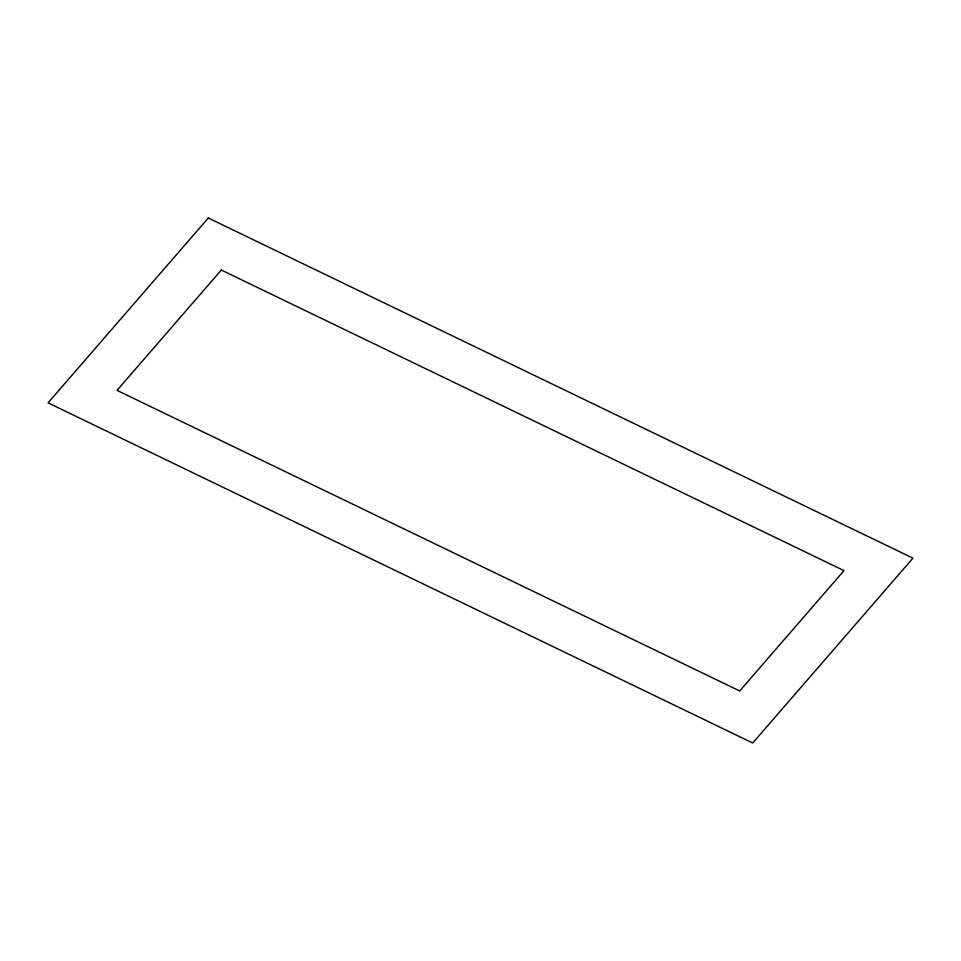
<?xml version="1.0" encoding="UTF-8"?>
<svg xmlns="http://www.w3.org/2000/svg" width="961" height="961" viewBox="0 0 961 961"><rect width="100%" height="100%" fill="white"/><g stroke="black" fill="none" stroke-linecap="round" stroke-linejoin="round"><path stroke-width="1.44" d="M208.285 218.003L48.05 402.839L752.715 742.997L912.95 558.161L208.285 218.003M221.306 270.041L117.002 390.37L739.694 690.959L843.998 570.63L221.306 270.041"/></g></svg>
